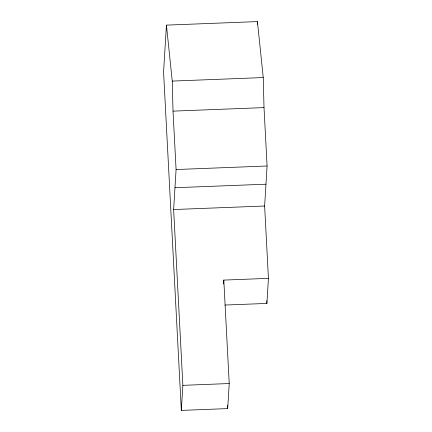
<?xml version="1.0" encoding="UTF-8"?>
<svg xmlns="http://www.w3.org/2000/svg" width="432" height="432" viewBox="0 0 432 432"><rect width="100%" height="100%" fill="white"/><g stroke="black" fill="none" stroke-linecap="round" stroke-linejoin="round"><path stroke-width="0.65" d="M166.439 25.126L163.571 72.004L181.332 410.4L227.696 408.602L229.23 383.54L223.798 280.093L268.429 278.359L264.632 206.01L267.079 166.001L264.017 107.606L263.25 77.56L257.434 21.6L166.439 25.126L172.255 81.086L173.021 111.132L176.083 169.522M181.332 410.4L182.866 385.339L173.637 209.536L176.083 169.528L267.079 165.996M223.56 284.051L223.798 280.093M257.267 24.278L257.434 21.6M224.932 305.051L266.9 303.426L268.429 278.359M172.255 81.086L263.25 77.56M173.021 111.132L264.017 107.606M174.971 187.72L265.966 184.194M173.637 209.536L264.632 206.01M182.866 385.339L229.23 383.54M266.755 300.742L266.9 303.426M227.518 405.243L227.696 408.602"/></g></svg>
